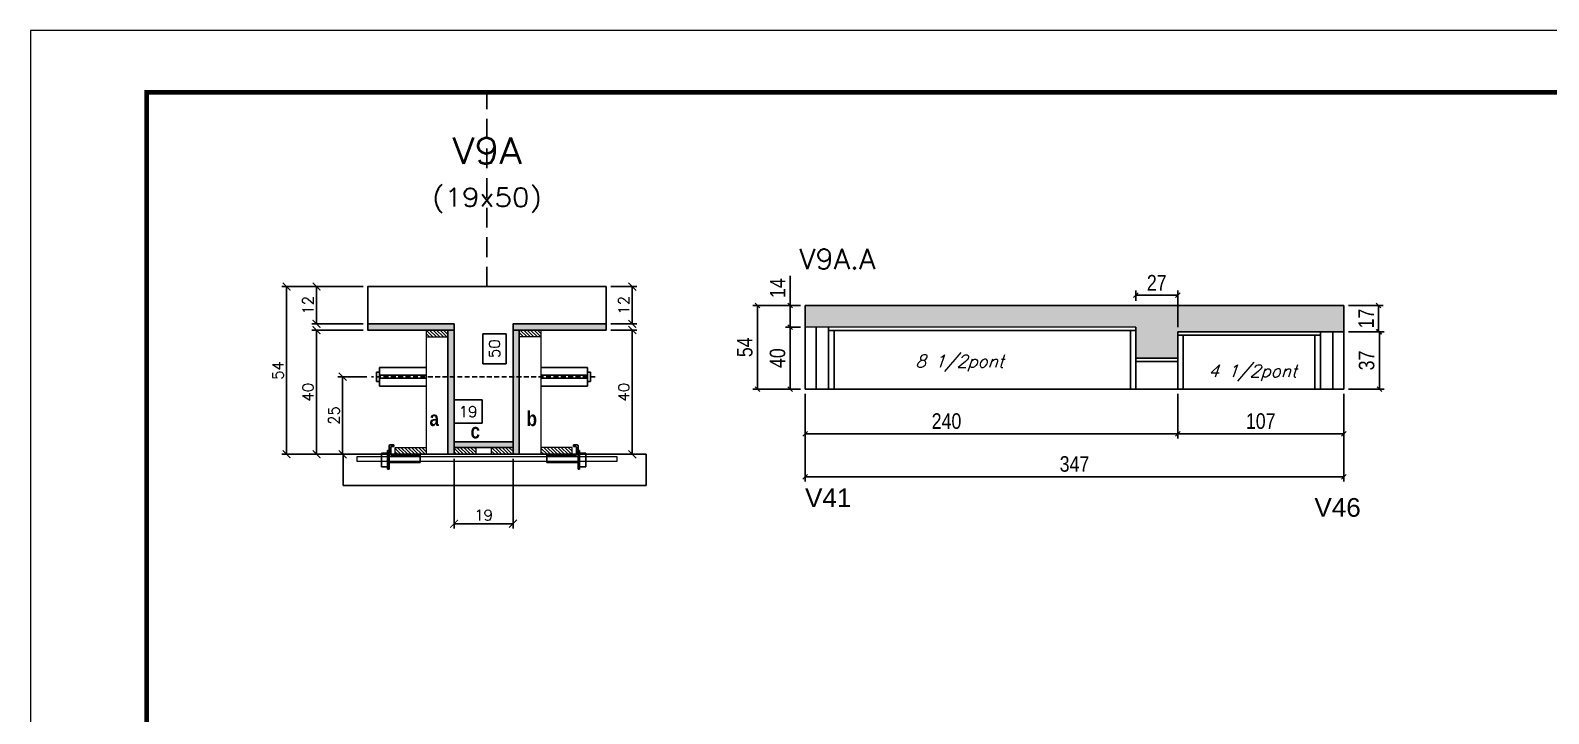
# Model space of a CAD drawing. Header units: millimetres. Extents: x 2921 to 9246, y 316 to 11751.
# Drawn here: x 6091 to 7070, y 7817 to 8257 of the extents above; entities that cross this region are included whole.
import ezdxf
from ezdxf.enums import TextEntityAlignment as Align

# ---------------------------------------------------------------- set-up
doc = ezdxf.new("R2010")
doc.units = ezdxf.units.MM
doc.linetypes.add('DASHED', pattern=[0.75, 0.5, -0.25])
doc.linetypes.add('HIDDEN', pattern=[9.525, 6.35, -3.175])
for name, color, linetype in [('1', 3, 'Continuous'), ('5', 5, 'Continuous'), ('barrote', 251, 'Continuous'), ('COTA', 241, 'Continuous'), ('Cota Seção (2x)', 4, 'Continuous'), ('detalhes', 4, 'Continuous'), ('Hachura', 253, 'Continuous'), ('Painéis', 200, 'Continuous'), ('presilha', 1, 'Continuous'), ('SARR_2.2x7', 40, 'Continuous'), ('SARR_3.5x7', 81, 'Continuous'), ('TENSOR', 3, 'Continuous'), ('texto', 7, 'Continuous'), ('Texto de Titulo', 7, 'Continuous'), ('Texto Qtd Sarr', 242, 'Continuous')]:
    doc.layers.add(name, color=color, linetype=linetype)
for name, color, linetype, lineweight in [('CONCRETO', 251, 'Continuous', 25), ('Folhas', 255, 'Continuous', 9), ('Madeira', 126, 'Continuous', 18), ('SARRAFO DE PRESSAO', 251, 'DASHED', 9), ('SCO-___-LAJ', 2, 'Continuous', 0), ('Texto Seção', 7, 'Continuous', 15)]:
    doc.layers.add(name, color=color, linetype=linetype, lineweight=lineweight)
doc.styles.add('COTA TECNICA', font='techl___.ttf', dxfattribs={"height": 10})
doc.styles.add('COTA TECNICA-50', font='techl___.ttf', dxfattribs={"height": 10})
doc.styles.add('REGUA-120', font='ROMANS.shx', dxfattribs={"height": 15})
doc.styles.add('Romans', font='romans.shx')
doc.styles.get("Standard").update_dxf_attribs({"font": 'arial.ttf'})
doc.styles.add('TECNICA', font='techb___.ttf', dxfattribs={"height": 10})
doc.dimstyles.new('COTA PAINEL-50', dxfattribs={"dimtxt": 10, "dimasz": 3, "dimexe": 3, "dimexo": 3, "dimgap": 3, "dimtad": 1, "dimdec": 1, "dimzin": 12, "dimdsep": 46, "dimtxsty": 'COTA TECNICA-50', "dimblk1": 'OBLIQUE', "dimblk2": 'OBLIQUE', "dimsah": 1, "dimcen": 0.9, "dimclrd": 4, "dimclre": 4, "dimclrt": 240, "dimadec": 1, "dimazin": 3, "dimtfac": 1, "dimtdec": 1, "dimtmove": 0, "dimatfit": 3, "dimfxl": 1, "dimtolj": 1, "dimtzin": 12, "dimarcsym": 0})
doc.dimstyles.new('Cota Seção (2x)', dxfattribs={"dimtxt": 7, "dimasz": 5, "dimexe": 3, "dimexo": 3, "dimgap": 2, "dimtad": 3, "dimdec": 1, "dimlfac": 0.5, "dimzin": 12, "dimdsep": 46, "dimtxsty": 'Romans', "dimblk": 'ARCHTICK', "dimcen": 0, "dimclrd": 4, "dimclre": 4, "dimclrt": 1, "dimadec": 1, "dimazin": 3, "dimtfac": 1, "dimtdec": 1, "dimtmove": 0, "dimatfit": 3, "dimldrblk": 'OBLIQUE', "dimfxl": 1, "dimtolj": 1, "dimtzin": 12, "dimarcsym": 0})
doc.dimstyles.new('Cota Seção interna', dxfattribs={"dimtxt": 7, "dimasz": 6, "dimexe": 0.18, "dimexo": 2, "dimgap": -4, "dimtad": 3, "dimdec": 1, "dimlfac": 0.5, "dimzin": 12, "dimdsep": 46, "dimtxsty": 'Romans', "dimblk": 'ARCHTICK', "dimcen": 0.09, "dimse1": 1, "dimse2": 1, "dimsd1": 1, "dimsd2": 1, "dimclrd": 180, "dimclre": 5, "dimclrt": 1, "dimadec": 0, "dimazin": 3, "dimtfac": 1, "dimtdec": 1, "dimtofl": 0, "dimtmove": 0, "dimatfit": 3, "dimldrblk": 'ARCHTICK', "dimfxl": 1, "dimtolj": 1, "dimtzin": 0, "dimarcsym": 0})
doc.dimstyles.new('PAINEL', dxfattribs={"dimtxt": 10, "dimasz": 3, "dimexe": 3, "dimexo": 3, "dimgap": 3, "dimtad": 1, "dimdec": 1, "dimzin": 12, "dimdsep": 46, "dimtxsty": 'COTA TECNICA', "dimblk1": 'OBLIQUE', "dimblk2": 'OBLIQUE', "dimsah": 1, "dimcen": 0.9, "dimclrd": 4, "dimclre": 4, "dimclrt": 240, "dimadec": 1, "dimazin": 3, "dimtfac": 1, "dimtdec": 1, "dimtmove": 0, "dimatfit": 3, "dimfxl": 1, "dimtolj": 1, "dimtzin": 12, "dimarcsym": 0})
pattern_1 = [(315, (29320.8531, -245.2688), (1.12253202, 1.12253202), [])]

# ---------------------------------------------------------------- blocks, each defined once
blk = doc.blocks.new('9999999999')
at = {"layer": 'Folhas'}
blk.add_lwpolyline([(98138.98, 34190.21), (99623.98, 34190.21), (99623.98, 35240.21), (98138.98, 35240.21)], close=True, dxfattribs=at)
at = {"layer": 'Folhas', "color": 30, "const_width": 3}
blk.add_lwpolyline([(98213.98, 34230.21), (99583.98, 34230.21), (99583.98, 35200.21), (98213.98, 35200.21)], close=True, dxfattribs=at)
blk = doc.blocks.new('titulo1')
at = {"layer": 'Defpoints', "color": 252, "linetype": 'HIDDEN', "ltscale": 2}
blk.add_line((0, 0), (0, 125), dxfattribs=at)
at = {"layer": 'Defpoints', "style": 'Romans', "oblique": 15}
blk.add_attdef('FOLHA', text='', height=10, dxfattribs=at).set_placement((0, 15.58), align=Align.MIDDLE_CENTER)
at = {"layer": 'Texto Qtd Sarr', "color": 3, "style": 'Romans', "oblique": 15}
for tag, height, p in [('TITULO', 17, (0, 71.45)), ('SEÇÃO', 12, (0, 41.55))]:
    blk.add_attdef(tag, text='', height=height, dxfattribs=at).set_placement(p, align=Align.MIDDLE_CENTER)
blk = doc.blocks.new('_ArchTick')
at = {"color": 0, "linetype": 'ByBlock', "const_width": 0.15}
blk.add_lwpolyline([(-0.5, -0.5), (0.5, 0.5)], dxfattribs=at)
blk = doc.blocks.new('*D60')
at = {"layer": 'COTA', "color": 4, "lineweight": -2, "transparency": 16777216}
for p, q in [((6465.23, 8092.37), (6482.1, 8092.37)), ((6479.1, 8092.37), (6479.1, 8068.37)), ((6465.23, 8068.37), (6482.1, 8068.37))]:
    blk.add_line(p, q, dxfattribs=at)
at = {"layer": 'Defpoints', "color": 0, "transparency": 16777216}
for p in [(6462.23, 8092.37), (6462.23, 8068.37), (6479.1, 8068.37)]:
    blk.add_point(p, dxfattribs=at)
at = {"layer": 'COTA', "color": 4, "lineweight": -2, "transparency": 16777216, "xscale": 5, "yscale": 5, "zscale": 5}
for p, rotation in [((6479.1, 8092.37), 90), ((6479.1, 8068.37), 270)]:
    blk.add_blockref('_ArchTick', p, dxfattribs=dict(at, rotation=rotation))
at = {"layer": 'COTA', "color": 1, "transparency": 16777216, "insert": (6473.6, 8080.37), "char_height": 7, "attachment_point": 5, "rotation": 90, "style": 'Romans'}
blk.add_mtext('\\A1;12', dxfattribs=at)
blk = doc.blocks.new('_Oblique')
at = {"layer": '1', "color": 0, "lineweight": -2}
blk.add_line((-0.5, -0.5), (0.5, 0.5), dxfattribs=at)
blk = doc.blocks.new('*D61')
at = {"layer": 'COTA', "color": 4, "lineweight": -2, "transparency": 16777216}
for p, q in [((6305.63, 8092.37), (6253.26, 8092.37)), ((6256.26, 7984.37), (6256.26, 8092.37)), ((6327.63, 7984.37), (6253.26, 7984.37))]:
    blk.add_line(p, q, dxfattribs=at)
at = {"layer": 'Defpoints', "color": 0, "transparency": 16777216}
for p in [(6256.26, 8092.37), (6308.63, 8092.37), (6330.63, 7984.37)]:
    blk.add_point(p, dxfattribs=at)
at = {"layer": 'COTA', "color": 4, "lineweight": -2, "transparency": 16777216, "xscale": 5, "yscale": 5, "zscale": 5}
for p, rotation in [((6256.26, 8092.37), 90), ((6256.26, 7984.37), 270)]:
    blk.add_blockref('_ArchTick', p, dxfattribs=dict(at, rotation=rotation))
at = {"layer": 'COTA', "color": 1, "transparency": 16777216, "insert": (6250.76, 8038.37), "char_height": 7, "attachment_point": 5, "rotation": 90, "style": 'Romans'}
blk.add_mtext('\\A1;54', dxfattribs=at)
blk = doc.blocks.new('*D62')
at = {"layer": 'COTA', "color": 4, "lineweight": -2, "transparency": 16777216}
for p, q in [((6465.23, 8064.37), (6482.1, 8064.37)), ((6479.1, 7984.37), (6479.1, 8064.37)), ((6438.83, 7984.37), (6482.1, 7984.37))]:
    blk.add_line(p, q, dxfattribs=at)
at = {"layer": 'Defpoints', "color": 0, "transparency": 16777216}
for p in [(6462.23, 8064.37), (6479.1, 8064.37), (6435.83, 7984.37)]:
    blk.add_point(p, dxfattribs=at)
at = {"layer": 'COTA', "color": 4, "lineweight": -2, "transparency": 16777216, "xscale": 5, "yscale": 5, "zscale": 5}
for p, rotation in [((6479.1, 8064.37), 90), ((6479.1, 7984.37), 270)]:
    blk.add_blockref('_ArchTick', p, dxfattribs=dict(at, rotation=rotation))
at = {"layer": 'COTA', "color": 1, "transparency": 16777216, "insert": (6473.6, 8024.37), "char_height": 7, "attachment_point": 5, "rotation": 90, "style": 'Romans'}
blk.add_mtext('\\A1;40', dxfattribs=at)
blk = doc.blocks.new('*D63')
at = {"layer": 'Cota Seção (2x)', "color": 180, "lineweight": -2, "transparency": 16777216}
for p, q in [((6397.73, 8062.04), (6382.73, 8062.04)), ((6382.73, 8062.04), (6382.73, 8042.71)), ((6397.73, 8042.71), (6397.73, 8062.04)), ((6382.73, 8042.71), (6397.73, 8042.71))]:
    blk.add_line(p, q, dxfattribs=at)
at = {"layer": 'Defpoints', "color": 0, "transparency": 16777216}
for p in [(6401.73, 8092.37), (6413.23, 8092.37), (6413.23, 7992.37)]:
    blk.add_point(p, dxfattribs=at)
at = {"layer": 'Cota Seção (2x)', "color": 1, "transparency": 16777216, "insert": (6390.23, 8052.37), "char_height": 7, "attachment_point": 5, "rotation": 90, "style": 'Romans'}
blk.add_mtext('\\A1;50', dxfattribs=at)
blk = doc.blocks.new('*D64')
at = {"layer": 'COTA', "color": 4, "lineweight": -2, "transparency": 16777216}
for p, q in [((6305.63, 8092.37), (6272.58, 8092.37)), ((6275.58, 8092.37), (6275.58, 8068.37)), ((6305.63, 8068.37), (6272.58, 8068.37))]:
    blk.add_line(p, q, dxfattribs=at)
at = {"layer": 'Defpoints', "color": 0, "transparency": 16777216}
for p in [(6308.63, 8092.37), (6275.58, 8068.37), (6308.63, 8068.37)]:
    blk.add_point(p, dxfattribs=at)
at = {"layer": 'COTA', "color": 4, "lineweight": -2, "transparency": 16777216, "xscale": 5, "yscale": 5, "zscale": 5}
for p, rotation in [((6275.58, 8092.37), 90), ((6275.58, 8068.37), 270)]:
    blk.add_blockref('_ArchTick', p, dxfattribs=dict(at, rotation=rotation))
at = {"layer": 'COTA', "color": 1, "transparency": 16777216, "insert": (6270.08, 8080.37), "char_height": 7, "attachment_point": 5, "rotation": 90, "style": 'Romans'}
blk.add_mtext('\\A1;12', dxfattribs=at)
blk = doc.blocks.new('*D65')
at = {"layer": 'COTA', "color": 4, "lineweight": -2, "transparency": 16777216}
for p, q in [((6305.63, 8064.37), (6272.58, 8064.37)), ((6275.58, 8064.37), (6275.58, 7984.37)), ((6327.63, 7984.37), (6272.58, 7984.37))]:
    blk.add_line(p, q, dxfattribs=at)
at = {"layer": 'Defpoints', "color": 0, "transparency": 16777216}
for p in [(6308.63, 8064.37), (6275.58, 7984.37), (6330.63, 7984.37)]:
    blk.add_point(p, dxfattribs=at)
at = {"layer": 'COTA', "color": 4, "lineweight": -2, "transparency": 16777216, "xscale": 5, "yscale": 5, "zscale": 5}
for p, rotation in [((6275.58, 8064.37), 90), ((6275.58, 7984.37), 270)]:
    blk.add_blockref('_ArchTick', p, dxfattribs=dict(at, rotation=rotation))
at = {"layer": 'COTA', "color": 1, "transparency": 16777216, "insert": (6270.08, 8024.37), "char_height": 7, "attachment_point": 5, "rotation": 90, "style": 'Romans'}
blk.add_mtext('\\A1;40', dxfattribs=at)
blk = doc.blocks.new('PRESILHA METÁLICA 1')
at = {"layer": 'presilha'}
for p, q in [((6, 15.5), (7.5, 15.5)), ((6, -2.5), (6, 15.5)), ((7.5, 10.6), (7.5, 19.9)), ((7.5, 15.5), (7.5, -2.5)), ((12, 21), (8.6, 21)), ((9, 11.6), (9, 18.9)), ((12, 19.5), (9.6, 19.5)), ((12, 21), (12, 19.5)), ((0, 13), (6, 13)), ((0, 13), (0, 0)), ((6, 0), (0, 0)), ((6, 13), (6, 0)), ((37.5, 4.1), (7.5, 4.1)), ((37.5, 11), (9.6, 11)), ((37.5, 11), (37.5, 4.1)), ((7.5, -2.5), (6, -2.5))]:
    blk.add_line(p, q, dxfattribs=at)
for centre, radius, start, end in [((8.6, 19.9), 1.14, 90, 180), ((9.6, 18.9), 0.57, 90, 180), ((9.6, 11.6), 0.57, 180, 270)]:
    blk.add_arc(centre, radius, start, end, dxfattribs=at)
blk = doc.blocks.new('*D66')
at = {"layer": 'COTA', "color": 4, "lineweight": -2, "transparency": 16777216}
for p, q in [((6364.23, 7981.37), (6364.23, 7936.65)), ((6402.23, 7981.37), (6402.23, 7936.65)), ((6364.23, 7939.65), (6402.23, 7939.65))]:
    blk.add_line(p, q, dxfattribs=at)
at = {"layer": 'Defpoints', "color": 0, "transparency": 16777216}
for p in [(6364.23, 7984.37), (6402.23, 7984.37), (6402.23, 7939.65)]:
    blk.add_point(p, dxfattribs=at)
at = {"layer": 'COTA', "color": 4, "lineweight": -2, "transparency": 16777216, "xscale": 5, "yscale": 5, "zscale": 5, "rotation": 180}
blk.add_blockref('_ArchTick', (6364.23, 7939.65), dxfattribs=at)
at = {"layer": 'COTA', "color": 4, "lineweight": -2, "transparency": 16777216, "xscale": 5, "yscale": 5, "zscale": 5}
blk.add_blockref('_ArchTick', (6402.23, 7939.65), dxfattribs=at)
at = {"layer": 'COTA', "color": 1, "transparency": 16777216, "insert": (6383.23, 7945.15), "char_height": 7, "attachment_point": 5, "style": 'Romans'}
blk.add_mtext('\\A1;19', dxfattribs=at)
blk = doc.blocks.new('*D883')
at = {"layer": 'COTA', "color": 4, "lineweight": -2, "transparency": 16777216}
for p, q in [((6307.93, 8034.34), (6289.38, 8034.34)), ((6292.38, 8034.34), (6292.38, 7984.37)), ((6307.93, 7984.37), (6289.38, 7984.37))]:
    blk.add_line(p, q, dxfattribs=at)
at = {"layer": 'Defpoints', "color": 0, "transparency": 16777216}
for p in [(6310.93, 8034.34), (6292.38, 7984.37), (6310.93, 7984.37)]:
    blk.add_point(p, dxfattribs=at)
at = {"layer": 'COTA', "color": 4, "lineweight": -2, "transparency": 16777216, "xscale": 5, "yscale": 5, "zscale": 5}
for p, rotation in [((6292.38, 8034.34), 90), ((6292.38, 7984.37), 270)]:
    blk.add_blockref('_ArchTick', p, dxfattribs=dict(at, rotation=rotation))
at = {"layer": 'COTA', "color": 1, "transparency": 16777216, "insert": (6286.88, 8009.36), "char_height": 7, "attachment_point": 5, "rotation": 90, "style": 'Romans'}
blk.add_mtext('\\A1;25', dxfattribs=at)
blk = doc.blocks.new('*D67')
at = {"layer": 'Cota Seção (2x)', "color": 180, "lineweight": -2, "transparency": 16777216}
for p, q in [((6382.23, 8019.37), (6364.23, 8019.37)), ((6364.23, 8019.37), (6364.23, 8004.37)), ((6382.23, 8004.37), (6382.23, 8019.37)), ((6364.23, 8004.37), (6382.23, 8004.37))]:
    blk.add_line(p, q, dxfattribs=at)
at = {"layer": 'Defpoints', "color": 0, "transparency": 16777216}
for p in [(6402.23, 8000.37), (6364.24, 7984.37), (6402.23, 7984.37)]:
    blk.add_point(p, dxfattribs=at)
at = {"layer": 'Cota Seção (2x)', "color": 1, "transparency": 16777216, "insert": (6373.23, 8011.87), "char_height": 7, "attachment_point": 5, "style": 'Romans'}
blk.add_mtext('\\A1;19', dxfattribs=at)
blk = doc.blocks.new('*D732')
at = {"layer": 'COTA', "color": 4, "linetype": 'ByBlock', "lineweight": -2, "transparency": 16777216}
for p, q in [((6590.6, 8023.29), (6590.6, 7966.87)), ((6937.6, 8023.29), (6937.6, 7966.87)), ((6937.6, 7969.87), (6590.6, 7969.87))]:
    blk.add_line(p, q, dxfattribs=at)
at = {"layer": 'Defpoints', "color": 0, "linetype": 'ByBlock', "transparency": 16777216}
for p in [(6590.6, 8026.29), (6937.6, 8026.29), (6590.6, 7969.87)]:
    blk.add_point(p, dxfattribs=at)
at = {"layer": 'COTA', "color": 4, "linetype": 'ByBlock', "lineweight": -2, "transparency": 16777216, "xscale": 3, "yscale": 3, "zscale": 3, "rotation": 180}
blk.add_blockref('_Oblique', (6590.6, 7969.87), dxfattribs=at)
at = {"layer": 'COTA', "color": 4, "linetype": 'ByBlock', "lineweight": -2, "transparency": 16777216, "xscale": 3, "yscale": 3, "zscale": 3}
blk.add_blockref('_Oblique', (6937.6, 7969.87), dxfattribs=at)
at = {"layer": 'COTA', "color": 240, "linetype": 'ByBlock', "transparency": 16777216, "insert": (6764.1, 7978.09), "char_height": 10, "attachment_point": 5, "style": 'COTA TECNICA'}
blk.add_mtext('\\A1;347', dxfattribs=at)
blk = doc.blocks.new('*D733')
at = {"layer": 'COTA', "color": 4, "lineweight": -2, "transparency": 16777216}
for p, q in [((6590.6, 8023.29), (6590.6, 7994.59)), ((6830.6, 8023.29), (6830.6, 7994.59)), ((6590.6, 7997.59), (6830.6, 7997.59))]:
    blk.add_line(p, q, dxfattribs=at)
at = {"layer": 'Defpoints', "color": 0, "transparency": 16777216}
for p in [(6590.6, 8026.29), (6830.6, 8026.29), (6830.6, 7997.59)]:
    blk.add_point(p, dxfattribs=at)
at = {"layer": 'COTA', "color": 4, "lineweight": -2, "transparency": 16777216, "xscale": 3, "yscale": 3, "zscale": 3, "rotation": 180}
blk.add_blockref('_Oblique', (6590.6, 7997.59), dxfattribs=at)
at = {"layer": 'COTA', "color": 4, "lineweight": -2, "transparency": 16777216, "xscale": 3, "yscale": 3, "zscale": 3}
blk.add_blockref('_Oblique', (6830.6, 7997.59), dxfattribs=at)
at = {"layer": 'COTA', "color": 240, "transparency": 16777216, "insert": (6681.6, 8005.7), "char_height": 10, "attachment_point": 5, "style": 'COTA TECNICA'}
blk.add_mtext('\\A1;240 ', dxfattribs=at)
blk = doc.blocks.new('*D734')
at = {"layer": 'COTA', "color": 4, "lineweight": -2, "transparency": 16777216}
for p, q in [((6830.6, 8023.29), (6830.6, 7994.59)), ((6937.6, 8023.29), (6937.6, 7994.59)), ((6830.6, 7997.59), (6937.6, 7997.59))]:
    blk.add_line(p, q, dxfattribs=at)
at = {"layer": 'Defpoints', "color": 0, "transparency": 16777216}
for p in [(6830.6, 8026.29), (6937.6, 8026.29), (6937.6, 7997.59)]:
    blk.add_point(p, dxfattribs=at)
at = {"layer": 'COTA', "color": 4, "lineweight": -2, "transparency": 16777216, "xscale": 3, "yscale": 3, "zscale": 3, "rotation": 180}
blk.add_blockref('_Oblique', (6830.6, 7997.59), dxfattribs=at)
at = {"layer": 'COTA', "color": 4, "lineweight": -2, "transparency": 16777216, "xscale": 3, "yscale": 3, "zscale": 3}
blk.add_blockref('_Oblique', (6937.6, 7997.59), dxfattribs=at)
at = {"layer": 'COTA', "color": 240, "transparency": 16777216, "insert": (6884.1, 8005.7), "char_height": 10, "attachment_point": 5, "style": 'COTA TECNICA'}
blk.add_mtext('\\A1;107', dxfattribs=at)
blk = doc.blocks.new('*D755')
at = {"layer": 'COTA', "color": 4, "lineweight": -2, "transparency": 16777216}
for p, q in [((6940.6, 8080.29), (6963.1, 8080.29)), ((6960.1, 8063.29), (6960.1, 8080.29)), ((6940.6, 8063.29), (6963.1, 8063.29))]:
    blk.add_line(p, q, dxfattribs=at)
at = {"layer": 'Defpoints', "color": 0, "transparency": 16777216}
for p in [(6937.6, 8080.29), (6960.1, 8080.29), (6937.6, 8063.29)]:
    blk.add_point(p, dxfattribs=at)
at = {"layer": 'COTA', "color": 4, "lineweight": -2, "transparency": 16777216, "xscale": 3, "yscale": 3, "zscale": 3}
for p, rotation in [((6960.1, 8080.29), 90), ((6960.1, 8063.29), 270)]:
    blk.add_blockref('_Oblique', p, dxfattribs=dict(at, rotation=rotation))
at = {"layer": 'COTA', "color": 240, "transparency": 16777216, "insert": (6952.03, 8071.79), "char_height": 10, "attachment_point": 5, "rotation": 90, "style": 'COTA TECNICA'}
blk.add_mtext('\\A1;17', dxfattribs=at)
blk = doc.blocks.new('*D1153')
at = {"layer": 'COTA', "color": 4, "lineweight": -2, "transparency": 16777216}
for p, q in [((6803.6, 8083.29), (6803.6, 8089.78)), ((6830.6, 8086.78), (6803.6, 8086.78)), ((6830.6, 8066.29), (6830.6, 8089.78))]:
    blk.add_line(p, q, dxfattribs=at)
at = {"layer": 'Defpoints', "color": 0, "transparency": 16777216}
for p in [(6803.6, 8086.78), (6803.6, 8080.29), (6830.6, 8063.29)]:
    blk.add_point(p, dxfattribs=at)
at = {"layer": 'COTA', "color": 4, "lineweight": -2, "transparency": 16777216, "xscale": 3, "yscale": 3, "zscale": 3, "rotation": 180}
blk.add_blockref('_Oblique', (6803.6, 8086.78), dxfattribs=at)
at = {"layer": 'COTA', "color": 4, "lineweight": -2, "transparency": 16777216, "xscale": 3, "yscale": 3, "zscale": 3}
blk.add_blockref('_Oblique', (6830.6, 8086.78), dxfattribs=at)
at = {"layer": 'COTA', "color": 240, "transparency": 16777216, "insert": (6817.1, 8094.85), "char_height": 10, "attachment_point": 5, "style": 'COTA TECNICA'}
blk.add_mtext('\\A1;27', dxfattribs=at)
blk = doc.blocks.new('*D756')
at = {"layer": 'COTA', "color": 4, "lineweight": -2, "transparency": 16777216}
for p, q in [((6587.6, 8080.29), (6556.73, 8080.29)), ((6559.73, 8080.29), (6559.73, 8026.29)), ((6587.6, 8026.29), (6556.73, 8026.29))]:
    blk.add_line(p, q, dxfattribs=at)
at = {"layer": 'Defpoints', "color": 0, "transparency": 16777216}
for p in [(6590.6, 8080.29), (6559.73, 8026.29), (6590.6, 8026.29)]:
    blk.add_point(p, dxfattribs=at)
at = {"layer": 'COTA', "color": 4, "lineweight": -2, "transparency": 16777216, "xscale": 3, "yscale": 3, "zscale": 3}
for p, rotation in [((6559.73, 8080.29), 90), ((6559.73, 8026.29), 270)]:
    blk.add_blockref('_Oblique', p, dxfattribs=dict(at, rotation=rotation))
at = {"layer": 'COTA', "color": 240, "transparency": 16777216, "insert": (6551.62, 8053.29), "char_height": 10, "attachment_point": 5, "rotation": 90, "style": 'COTA TECNICA-50'}
blk.add_mtext('\\A1;54', dxfattribs=at)
blk = doc.blocks.new('*D1155')
at = {"layer": 'Defpoints', "color": 0, "transparency": 16777216}
for p in [(6580.84, 8080.29), (6590.6, 8080.29), (6590.6, 8066.29)]:
    blk.add_point(p, dxfattribs=at)
at = {"layer": 'Painéis', "color": 4, "lineweight": -2, "transparency": 16777216}
for p, q in [((6580.84, 8080.29), (6580.84, 8099.4)), ((6587.6, 8080.29), (6577.84, 8080.29)), ((6580.84, 8066.29), (6580.84, 8080.29)), ((6587.6, 8066.29), (6577.84, 8066.29))]:
    blk.add_line(p, q, dxfattribs=at)
at = {"layer": 'Painéis', "color": 4, "lineweight": -2, "transparency": 16777216, "xscale": 3, "yscale": 3, "zscale": 3}
for p, rotation in [((6580.84, 8080.29), 90), ((6580.84, 8066.29), 270)]:
    blk.add_blockref('_Oblique', p, dxfattribs=dict(at, rotation=rotation))
at = {"layer": 'Painéis', "color": 240, "lineweight": 5, "transparency": 16777216, "insert": (6572.76, 8091.35), "char_height": 10, "attachment_point": 5, "rotation": 90, "style": 'COTA TECNICA'}
blk.add_mtext('\\A1;14', dxfattribs=at)
blk = doc.blocks.new('*D1156')
at = {"layer": 'Defpoints', "color": 0, "transparency": 16777216}
for p in [(6590.6, 8066.29), (6580.84, 8026.29), (6590.6, 8026.29)]:
    blk.add_point(p, dxfattribs=at)
at = {"layer": 'Painéis', "color": 4, "lineweight": -2, "transparency": 16777216}
for p, q in [((6587.6, 8066.29), (6577.84, 8066.29)), ((6580.84, 8066.29), (6580.84, 8026.29)), ((6587.6, 8026.29), (6577.84, 8026.29))]:
    blk.add_line(p, q, dxfattribs=at)
at = {"layer": 'Painéis', "color": 4, "lineweight": -2, "transparency": 16777216, "xscale": 3, "yscale": 3, "zscale": 3}
for p, rotation in [((6580.84, 8066.29), 90), ((6580.84, 8026.29), 270)]:
    blk.add_blockref('_Oblique', p, dxfattribs=dict(at, rotation=rotation))
at = {"layer": 'Painéis', "color": 240, "lineweight": 5, "transparency": 16777216, "insert": (6572.73, 8046.29), "char_height": 10, "attachment_point": 5, "rotation": 90, "style": 'COTA TECNICA'}
blk.add_mtext('\\A1;40', dxfattribs=at)
blk = doc.blocks.new('*D1157')
at = {"layer": 'Defpoints', "color": 0, "transparency": 16777216}
for p in [(6937.6, 8063.29), (6960.63, 8063.29), (6937.6, 8026.29)]:
    blk.add_point(p, dxfattribs=at)
at = {"layer": 'Painéis', "color": 4, "lineweight": -2, "transparency": 16777216}
for p, q in [((6940.6, 8063.29), (6963.63, 8063.29)), ((6960.63, 8026.29), (6960.63, 8063.29)), ((6940.6, 8026.29), (6963.63, 8026.29))]:
    blk.add_line(p, q, dxfattribs=at)
at = {"layer": 'Painéis', "color": 4, "lineweight": -2, "transparency": 16777216, "xscale": 3, "yscale": 3, "zscale": 3}
for p, rotation in [((6960.63, 8063.29), 90), ((6960.63, 8026.29), 270)]:
    blk.add_blockref('_Oblique', p, dxfattribs=dict(at, rotation=rotation))
at = {"layer": 'Painéis', "color": 240, "lineweight": 5, "transparency": 16777216, "insert": (6952.41, 8044.79), "char_height": 10, "attachment_point": 5, "rotation": 90, "style": 'COTA TECNICA'}
blk.add_mtext('\\A1;37', dxfattribs=at)

msp = doc.modelspace()

# ---------------------------------------------------------------- hatches: boundary and pattern name
at = {"layer": 'COTA', "linetype": 'ByBlock'}
h = msp.add_hatch(dxfattribs=at)
h.set_pattern_fill('AR-CONC', color=256, scale=0.03)
h.set_pattern_definition([(50, (2747.8094, -7414.183), (5.4655401, -0.4781726), [0.5715, -6.2865]), (355, (2747.8094, -7414.183), (-1.0573026, 5.7317054), [0.4572, -5.0292175]), (100.451445, (2748.265, -7414.223), (4.4082374, 5.2535326), [0.4857003, -5.3427073]), (46.1842, (2747.8094, -7412.659), (8.1323712, -1.2612698), [0.85725, -9.42975]), (96.63556, (2748.487, -7412.764), (7.122124, 7.4227837), [0.7285507, -8.0140682]), (351.18415, (2747.809, -7412.659), (7.122124, 7.4227837), [0.685799, -7.543792]), (21, (2748.5714, -7413.04), (4.5484317, -3.067956), [0.5715, -6.2865]), (326, (2748.5714, -7413.04), (1.8540609, 5.525639), [0.4572, -5.0292]), (71.451445, (2748.9504, -7413.2957), (6.4024926, 2.457683), [0.4857003, -5.3426981]), (37.5, (2747.8094, -7414.183), (0.0926581, 2.53665117), [0, -4.96824, 0, -5.1054, 0, -5.04825]), (7.5, (2747.8094, -7414.183), (2.00458988, 3.00541724), [0, -2.91084, 0, -4.85394, 0, -1.92405]), (327.5, (2746.1101, -7414.183), (4.06771786, -0.17186232), [0, -1.905, 0, -5.9436, 0, -7.8867]), (317.5, (2745.348, -7414.183), (4.44387544, 0.7627947), [0, -2.4765, 0, -3.94716, 0, -5.6007])])
h.paths.add_polyline_path([(6803.6, 8080.29), (6590.6, 8080.29), (6590.6, 8066.29), (6803.6, 8066.29)])
h = msp.add_hatch(dxfattribs=at)
h.set_pattern_fill('AR-CONC', color=256, scale=0.03)
h.set_pattern_definition([(50, (4732.881, -8475.5407), (5.4655401, -0.4781726), [0.5715, -6.2865]), (355, (4732.881, -8475.5407), (-1.0573026, 5.7317054), [0.4572, -5.0292175]), (100.451445, (4733.3363, -8475.5805), (4.4082374, 5.2535326), [0.4857003, -5.3427073]), (46.1842, (4732.881, -8474.017), (8.1323712, -1.2612698), [0.85725, -9.42975]), (96.63556, (4733.5586, -8474.122), (7.122124, 7.4227837), [0.7285507, -8.0140682]), (351.18415, (4732.881, -8474.017), (7.122124, 7.4227837), [0.685799, -7.543792]), (21, (4733.643, -8474.3977), (4.5484317, -3.067956), [0.5715, -6.2865]), (326, (4733.643, -8474.3977), (1.8540609, 5.525639), [0.4572, -5.0292]), (71.451445, (4734.022, -8474.6533), (6.4024926, 2.457683), [0.4857003, -5.3426981]), (37.5, (4732.8809, -8475.5407), (0.0926581, 2.53665117), [0, -4.96824, 0, -5.1054, 0, -5.04825]), (7.5, (4732.881, -8475.5407), (2.00458988, 3.00541724), [0, -2.91084, 0, -4.85394, 0, -1.92405]), (327.5, (4731.1816, -8475.5407), (4.06771786, -0.17186232), [0, -1.905, 0, -5.9436, 0, -7.8867]), (317.5, (4730.4196, -8475.5407), (4.44387544, 0.7627947), [0, -2.4765, 0, -3.94716, 0, -5.6007])])
h.paths.add_polyline_path([(6830.6, 8046.29), (6830.6, 8063.29), (6921.55, 8063.29), (6937.6, 8063.29), (6937.6, 8080.29), (6803.6, 8080.29), (6803.6, 8046.29)])
at = {"layer": 'Hachura'}
h = msp.add_hatch(color=256, dxfattribs=at)
h.dxf.hatch_style = 1
h.paths.add_polyline_path([(6364.23, 8064.37), (6364.23, 8068.37), (6308.63, 8068.37), (6308.63, 8064.37)])
h = msp.add_hatch(dxfattribs=at)
h.set_pattern_fill('ANSI31', color=256, scale=0.5, angle=270, style=0)
h.set_pattern_definition([(315, (29320.8531, -243.2688), (1.12253202, 1.12253202), [])])
h.paths.add_polyline_path([(6360.23, 8059.97), (6360.23, 8064.37), (6346.23, 8064.37), (6346.23, 8059.97)])
h = msp.add_hatch(color=256, dxfattribs=at)
h.dxf.hatch_style = 1
h.paths.add_polyline_path([(6364.23, 8068.37), (6360.23, 8068.37), (6360.23, 7984.37), (6364.23, 7984.37)])
h = msp.add_hatch(color=256, dxfattribs=at)
h.dxf.hatch_style = 1
h.paths.add_polyline_path([(6406.23, 8068.37), (6402.23, 8068.37), (6402.23, 7984.37), (6406.23, 7984.37)])
h = msp.add_hatch(color=256, dxfattribs=at)
h.dxf.hatch_style = 1
h.paths.add_polyline_path([(6462.23, 8064.37), (6462.23, 8068.37), (6402.23, 8068.37), (6402.23, 8064.37)])
h = msp.add_hatch(dxfattribs=at)
h.set_pattern_fill('ANSI31', color=256, scale=0.5, angle=270, style=0)
h.set_pattern_definition([(315, (29320.8531, -243.2688), (1.12253202, 1.12253202), [])])
h.paths.add_polyline_path([(6406.23, 8059.97), (6406.23, 8064.37), (6420.23, 8064.37), (6420.23, 8059.97)])
h = msp.add_hatch(dxfattribs=at)
h.set_pattern_fill('ANSI31', color=256, scale=0.5, angle=270, style=0)
h.set_pattern_definition([(315, (29320.8531, -245.2688), (1.12253202, 1.12253202), [])])
h.paths.add_polyline_path([(6326.23, 7984.37), (6326.23, 7988.77), (6346.23, 7988.77), (6346.23, 7984.37)])
h = msp.add_hatch(color=256, dxfattribs=at)
h.dxf.hatch_style = 1
h.paths.add_polyline_path([(6402.23, 7988.77), (6402.23, 7992.37), (6364.23, 7992.37), (6364.23, 7988.77)])
h = msp.add_hatch(dxfattribs=at)
h.set_pattern_fill('ANSI31', color=256, scale=0.5, angle=270, style=0)
h.set_pattern_definition(pattern_1)
h.paths.add_polyline_path([(6364.23, 7984.37), (6364.23, 7988.77), (6378.23, 7988.77), (6378.23, 7984.37)])
h = msp.add_hatch(dxfattribs=at)
h.set_pattern_fill('ANSI31', color=256, scale=0.5, angle=270, style=0)
h.set_pattern_definition(pattern_1)
h.paths.add_polyline_path([(6402.23, 7984.37), (6402.23, 7988.77), (6388.23, 7988.77), (6388.23, 7984.37)])
h = msp.add_hatch(dxfattribs=at)
h.set_pattern_fill('ANSI31', color=256, scale=0.5, angle=270, style=0)
h.set_pattern_definition(pattern_1)
h.paths.add_polyline_path([(6440.23, 7984.37), (6440.23, 7988.77), (6420.23, 7988.77), (6420.23, 7984.37)])

# ---------------------------------------------------------------- linework, layer by layer
at = {"ltscale": 3}
for p, q in [((6314.23, 8037.34), (6314.23, 8031.34)), ((6314.23, 8037.34), (6316.23, 8037.34)), ((6316.23, 8040.34), (6316.23, 8028.34)), ((6316.23, 8040.34), (6346.23, 8040.34)), ((6346.23, 8035.34), (6316.23, 8035.34)), ((6450.23, 8040.34), (6420.23, 8040.34)), ((6420.23, 8035.34), (6450.23, 8035.34)), ((6450.23, 8040.34), (6450.23, 8028.34)), ((6450.23, 8037.34), (6452.23, 8037.34)), ((6452.23, 8037.34), (6452.23, 8031.34)), ((6316.23, 8031.34), (6314.23, 8031.34)), ((6346.23, 8033.34), (6316.23, 8033.34)), ((6316.23, 8028.34), (6346.23, 8028.34)), ((6420.23, 8033.34), (6450.23, 8033.34)), ((6450.23, 8028.34), (6420.23, 8028.34)), ((6450.23, 8031.34), (6452.23, 8031.34))]:
    msp.add_line(p, q, dxfattribs=at)
at = {"layer": 'barrote'}
msp.add_lwpolyline([(6292.78, 7964.37), (6487.96, 7964.37), (6487.96, 7984.37), (6292.78, 7984.37)], close=True, dxfattribs=at)
at = {"layer": 'CONCRETO'}
msp.add_lwpolyline([(6308.63, 8068.37), (6308.63, 8092.37), (6462.23, 8092.37), (6462.23, 8068.37), (6402.23, 8068.37), (6402.23, 7992.37), (6364.23, 7992.37), (6364.23, 8068.37)], close=True, dxfattribs=at)
at = {"layer": 'COTA', "linetype": 'ByBlock'}
for p, q in [((6590.6, 8080.29), (6590.6, 8080.29)), ((6937.6, 8080.29), (6590.6, 8080.29)), ((6590.6, 8066.29), (6590.6, 8080.29)), ((6937.6, 8063.29), (6937.6, 8080.29)), ((6937.6, 8077.29), (6937.6, 8077.29)), ((6937.6, 8063.29), (6937.6, 8063.29))]:
    msp.add_line(p, q, dxfattribs=at)
at = {"layer": 'Madeira'}
for points in [[(6360.23, 8059.97), (6360.23, 8064.37), (6346.23, 8064.37), (6346.23, 8059.97)], [(6360.23, 8064.37), (6346.23, 8064.37), (6346.23, 7984.37), (6360.23, 7984.37)], [(6406.23, 8059.97), (6406.23, 8064.37), (6420.23, 8064.37), (6420.23, 8059.97)], [(6406.23, 8064.37), (6420.23, 8064.37), (6420.23, 7984.37), (6406.23, 7984.37)], [(6326.23, 7984.37), (6326.23, 7988.77), (6346.23, 7988.77), (6346.23, 7984.37)], [(6364.23, 7984.37), (6364.23, 7988.77), (6378.23, 7988.77), (6378.23, 7984.37)], [(6402.23, 7984.37), (6402.23, 7988.77), (6388.23, 7988.77), (6388.23, 7984.37)], [(6440.23, 7984.37), (6440.23, 7988.77), (6420.23, 7988.77), (6420.23, 7984.37)]]:
    msp.add_lwpolyline(points, close=True, dxfattribs=at)
at = {"layer": 'Painéis', "linetype": 'ByBlock'}
for p, q in [((6590.6, 8026.29), (6590.6, 8066.29)), ((6803.6, 8046.29), (6803.6, 8066.29)), ((6937.6, 8063.29), (6830.6, 8063.29)), ((6937.6, 8026.29), (6937.6, 8063.29)), ((6590.6, 8026.29), (6803.6, 8026.29)), ((6937.6, 8026.29), (6803.6, 8026.29))]:
    msp.add_line(p, q, dxfattribs=at)
at = {"layer": 'Painéis', "lineweight": 5}
msp.add_line((6803.6, 8066.29), (6590.6, 8066.29), dxfattribs=at)
at = {"layer": 'Painéis'}
for p, q in [((6830.6, 8026.29), (6830.6, 8063.29)), ((6803.6, 8046.29), (6830.6, 8046.29))]:
    msp.add_line(p, q, dxfattribs=at)
for points in [[(6364.23, 8064.37), (6364.23, 8068.37), (6308.63, 8068.37), (6308.63, 8064.37)], [(6360.23, 8064.37), (6364.23, 8064.37), (6364.23, 7984.37), (6360.23, 7984.37)], [(6462.23, 8064.37), (6462.23, 8068.37), (6402.23, 8068.37), (6402.23, 8064.37)], [(6406.23, 8064.37), (6402.23, 8064.37), (6402.23, 7984.37), (6406.23, 7984.37)], [(6402.23, 7988.77), (6402.23, 7992.37), (6364.23, 7992.37), (6364.23, 7988.77)]]:
    msp.add_lwpolyline(points, close=True, dxfattribs=at)
at = {"layer": 'SARR_2.2x7', "linetype": 'Continuous'}
for p, q in [((6597.6, 8026.29), (6597.6, 8066.29)), ((6605.6, 8064.09), (6803.6, 8064.09)), ((6930.6, 8026.29), (6930.6, 8063.29)), ((6922.6, 8061.09), (6830.6, 8061.09)), ((6803.6, 8044.09), (6830.6, 8044.09))]:
    msp.add_line(p, q, dxfattribs=at)
at = {"layer": 'SARR_3.5x7'}
for p, q in [((6605.6, 8066.29), (6605.6, 8026.29)), ((6609.1, 8064.09), (6609.1, 8026.29)), ((6800.1, 8064.09), (6800.1, 8026.29)), ((6803.6, 8066.29), (6803.6, 8026.29)), ((6803.6, 8066.29), (6803.6, 8026.29)), ((6922.6, 8063.29), (6922.6, 8026.29)), ((6830.6, 8061.09), (6830.6, 8026.29)), ((6834.1, 8061.09), (6834.1, 8026.29)), ((6919.1, 8061.09), (6919.1, 8026.29))]:
    msp.add_line(p, q, dxfattribs=at)
at = {"layer": 'SCO-___-LAJ', "color": 1}
msp.add_lwpolyline([(6301.78, 7983.04), (6469.09, 7983.04), (6469.09, 7979.84), (6301.78, 7979.84)], close=True, dxfattribs=at)
at = {"layer": 'TENSOR', "linetype": 'HIDDEN', "ltscale": 0.5}
msp.add_line((6455.23, 8034.34), (6310.93, 8034.34), dxfattribs=at)

# ---------------------------------------------------------------- block references
at = {"layer": 'presilha', "yscale": 0.6666666666666666, "zscale": 0.6666666666666666}
for p, xscale in [((6317.37, 7976.41), 0.6666666666666666), ((6449.1, 7976.41), -0.6666666666666666)]:
    msp.add_blockref('PRESILHA METÁLICA 1', p, dxfattribs=dict(at, xscale=xscale))
at = {"layer": 'SARRAFO DE PRESSAO', "color": 6, "linetype": 'ByBlock'}
msp.add_blockref('9999999999', (-92047.85, -26982.83), dxfattribs=at)
at = {"layer": 'Texto Seção'}
ref = msp.add_blockref('titulo1', (6385.43, 8092.37), dxfattribs=at)
ref.add_attrib('TITULO', 'V9A', dxfattribs={"layer": 'Texto de Titulo', "color": 7, "height": 17, "style": 'Romans', "width": 1.1}).set_placement((6385.43, 8179.87), align=Align.MIDDLE_CENTER)
ref.add_attrib('SEÇÃO', '(19x50)', dxfattribs={"layer": 'Texto de Titulo', "color": 7, "height": 12, "style": 'Romans', "width": 1.1}).set_placement((6385.43, 8149.87), align=Align.MIDDLE_CENTER)

# ---------------------------------------------------------------- texts
at = {"layer": '5', "linetype": 'Continuous'}
for s, p in [('V41', (6590.45, 7950.37)), ('V46', (6918.75, 7944.18))]:
    msp.add_text(s, height=12, rotation=359.99996, dxfattribs=at).set_placement(p)
at = {"layer": 'detalhes', "style": 'TECNICA'}
for s, p in [('a', (6348.4, 8002.58)), ('b', (6410.95, 8002.56)), ('c', (6374.83, 7994.61))]:
    msp.add_text(s, height=9.6, dxfattribs=at).set_placement(p)
at = {"layer": 'texto', "color": 2, "char_height": 8, "attachment_point": 5, "style": 'Romans'}
for s, insert in [('{\\Q19;\\C256;8 1/2pont}', (6690.02, 8043.02)), ('{\\Q19;\\C256;4 1/2pont}', (6878.9, 8036.75))]:
    msp.add_mtext(s, dxfattribs=dict(at, insert=insert))
at = {"layer": 'Texto Seção', "style": 'REGUA-120', "width": 1.05}
msp.add_text('V9A.A', height=13, dxfattribs=at).set_placement((6586.61, 8103.68))

# ---------------------------------------------------------------- dimensions: what is measured, and where the dimension line sits
at = {"layer": 'COTA'}
for base, p1, p2, angle, dimstyle, picture, middle in [((6256.26, 8092.37), (6330.63, 7984.37), (6308.63, 8092.37), 90, 'Cota Seção (2x)', '*D61', (6250.76, 8038.37)), ((6275.58, 8068.37), (6308.63, 8092.37), (6308.63, 8068.37), 90, 'Cota Seção (2x)', '*D64', (6270.08, 8080.37)), ((6479.1, 8068.37), (6462.23, 8092.37), (6462.23, 8068.37), 90, 'Cota Seção (2x)', '*D60', (6473.6, 8080.37)), ((6803.6, 8086.78), (6830.6, 8063.29), (6803.6, 8080.29), 180, 'PAINEL', '*D1153', (6817.1, 8094.85)), ((6559.73, 8026.29), (6590.6, 8080.29), (6590.6, 8026.29), 90, 'COTA PAINEL-50', '*D756', (6551.62, 8053.29)), ((6960.1, 8080.29), (6937.6, 8063.29), (6937.6, 8080.29), 90, 'PAINEL', '*D755', (6952.03, 8071.79)), ((6275.58, 7984.37), (6308.63, 8064.37), (6330.63, 7984.37), 90, 'Cota Seção (2x)', '*D65', (6270.08, 8024.37)), ((6479.1, 8064.37), (6435.83, 7984.37), (6462.23, 8064.37), 90, 'Cota Seção (2x)', '*D62', (6473.6, 8024.37)), ((6292.38, 7984.37), (6310.93, 8034.34), (6310.93, 7984.37), 90, 'Cota Seção (2x)', '*D883', (6286.88, 8009.36)), ((6937.6, 7997.59), (6830.6, 8026.29), (6937.6, 8026.29), 180, 'PAINEL', '*D734', (6884.1, 8005.7))]:
    dim = msp.add_linear_dim(base=base, p1=p1, p2=p2, angle=angle, dimstyle=dimstyle, dxfattribs=at)
    dim.commit()
    dim.dimension.update_dxf_attribs({"geometry": picture, "text_midpoint": middle})
at = {"layer": 'COTA', "linetype": 'ByBlock'}
dim = msp.add_linear_dim(base=(6590.6, 7969.87), p1=(6937.6, 8026.29), p2=(6590.6, 8026.29), dimstyle='PAINEL', dxfattribs=at)
dim.commit()
dim.dimension.update_dxf_attribs({"geometry": '*D732', "text_midpoint": (6764.1, 7978.09)})
at = {"layer": 'COTA'}
dim = msp.add_linear_dim(base=(6830.6, 7997.59), p1=(6590.6, 8026.29), p2=(6830.6, 8026.29), text='<> ', dimstyle='PAINEL', dxfattribs=at)
dim.commit()
dim.dimension.update_dxf_attribs({"geometry": '*D733', "text_midpoint": (6681.6, 7997.59), "dimtype": 160})
dim = msp.add_linear_dim(base=(6402.23, 7939.65), p1=(6364.23, 7984.37), p2=(6402.23, 7984.37), dimstyle='Cota Seção (2x)', dxfattribs=at)
dim.commit()
dim.dimension.update_dxf_attribs({"geometry": '*D66', "text_midpoint": (6383.23, 7945.15)})
at = {"layer": 'Cota Seção (2x)'}
dim = msp.add_linear_dim(base=(6401.73, 8092.37), p1=(6413.23, 7992.37), p2=(6413.23, 8092.37), angle=90, dimstyle='Cota Seção interna', dxfattribs=at)
dim.commit()
dim.dimension.update_dxf_attribs({"geometry": '*D63', "text_midpoint": (6401.73, 8052.37), "dimtype": 160})
dim = msp.add_linear_dim(base=(6402.23, 8000.37), p1=(6364.24, 7984.37), p2=(6402.23, 7984.37), dimstyle='Cota Seção interna', dxfattribs=at)
dim.commit()
dim.dimension.update_dxf_attribs({"geometry": '*D67', "text_midpoint": (6373.23, 8000.37), "dimtype": 160})
at = {"layer": 'Painéis', "lineweight": 5}
for base, p1, p2, picture, middle in [((6580.84, 8080.29), (6590.6, 8066.29), (6590.6, 8080.29), '*D1155', (6572.76, 8091.35)), ((6580.84, 8026.29), (6590.6, 8066.29), (6590.6, 8026.29), '*D1156', (6572.73, 8046.29)), ((6960.63, 8063.29), (6937.6, 8026.29), (6937.6, 8063.29), '*D1157', (6952.41, 8044.79))]:
    dim = msp.add_linear_dim(base=base, p1=p1, p2=p2, angle=90, dimstyle='PAINEL', dxfattribs=at)
    dim.commit()
    dim.dimension.update_dxf_attribs({"geometry": picture, "text_midpoint": middle})

doc.saveas('drawing.dxf')
